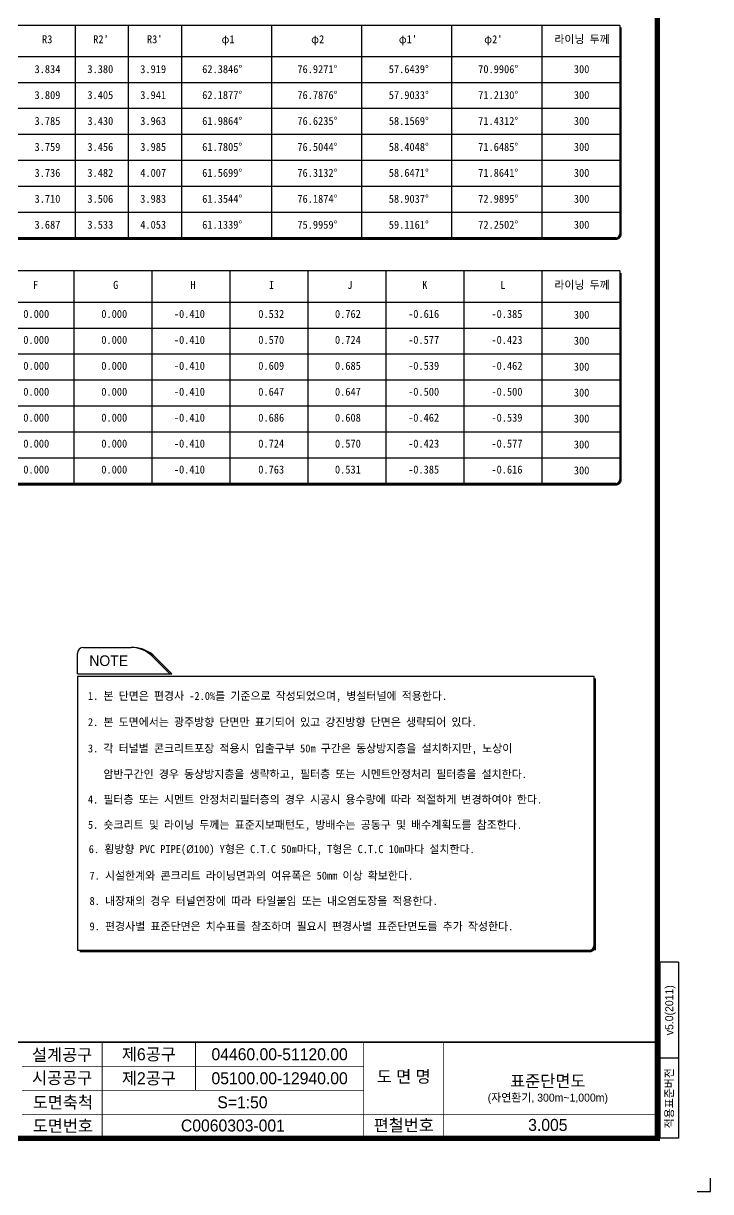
# Model space of a CAD drawing. Header units: millimetres. Extents: x -69382 to 174843, y -46375 to 101648.
# Drawn here: x 68567 to 81443, y -20550 to 1349 of the extents above; entities that cross this region are included whole.
import ezdxf
from ezdxf.enums import TextEntityAlignment as Align

# ---------------------------------------------------------------- set-up
doc = ezdxf.new("R2010")
doc.units = ezdxf.units.MM
doc.header["$LTSCALE"] = 1000
for name, color, linetype in [('CS-LEAT', 3, 'Continuous'), ('CS-NOTE', 3, 'Continuous'), ('CS-TABL-LIN1', 4, 'Continuous'), ('CS-TABL-LIN2', 1, 'Continuous'), ('CS-TABL-TEX2', 3, 'Continuous'), ('CX-BORD', 3, 'Continuous'), ('CX-BORD-LIN1', 4, 'Continuous'), ('CX-BORD-LIN2', 3, 'Continuous'), ('CX-BORD-TEX2', 7, 'Continuous'), ('CX-BORD-TEX3', 6, 'Continuous'), ('CX-MISC', 2, 'Continuous'), ('CZ-TEX1', 6, 'Continuous')]:
    doc.layers.add(name, color=color, linetype=linetype)
doc.styles.add('TB_TEXT', font='Dotum.ttf')
doc.styles.add('TB_WBTXT', font='Dotum.ttf')
doc.styles.add('TB_WMTXT', font='Dotum.ttf')
doc.styles.add('WGTXT', font='DotumChe.ttf')

# ---------------------------------------------------------------- blocks, each defined once
blk = doc.blocks.new('CXBLKA1-KECH-한국도로공사')
at = {"layer": 'CX-BORD-LIN1', "const_width": 2}
blk.add_lwpolyline([(821, 20), (25, 20), (25, 574), (821, 574)], close=True, dxfattribs=at)
at = {"layer": 'CX-BORD-LIN1'}
for points, const_width in [([(821, 56), (25, 56)], 0.6), ([(711, 20), (711, 56)], 0.3), ([(711, 20), (711, 56)], 0.3)]:
    blk.add_lwpolyline(points, dxfattribs=dict(at, const_width=const_width))
at = {"layer": 'CX-BORD-LIN2'}
for p, q in [((822, 86.03), (822, 20)), ((829, 86.03), (822, 86.03)), ((829, 86.03), (829, 20)), ((829, 50), (821, 50)), ((829, 20), (822, 20))]:
    blk.add_line(p, q, dxfattribs=at)
at = {"layer": 'CX-BORD-LIN2', "const_width": 0.3}
for points in [[(613, 20), (613, 56)], [(613, 20), (613, 56)], [(648, 38), (648, 56)], [(741, 20), (741, 56)], [(711, 47), (583, 47)], [(711, 38), (583, 38)], [(821, 29), (583, 29)]]:
    blk.add_lwpolyline(points, dxfattribs=at)
at = {"layer": 'CX-MISC'}
blk.add_lwpolyline([(836, 0), (841, 0), (841, 5)], dxfattribs=at)
at = {"layer": 'CX-BORD-LIN1', "style": 'TB_TEXT'}
for tag, height, p in [('TR_RNUM5', 3, (310.11, 52.64)), ('TR_RDAT5', 3.5, (342.5, 53)), ('TR_DGN5', 3.5, (476.12, 53)), ('TR_CHK5', 3.5, (516.12, 53)), ('TR_APP5', 3.5, (556.12, 53)), ('TR_RDAT4', 3.5, (342.5, 47)), ('TR_DGN4', 3.5, (476.12, 47)), ('TR_CHK4', 3.5, (516.12, 47)), ('TR_APP4', 3.5, (556.12, 47)), ('TR_RNUM4', 3, (310.11, 46.64)), ('TR_RNUM3', 3, (310.11, 40.64)), ('TR_RDAT3', 3.5, (342.5, 41)), ('TR_DGN3', 3.5, (476.12, 41)), ('TR_CHK3', 3.5, (516.12, 41)), ('TR_APP3', 3.5, (556.12, 41)), ('TR_RNUM2', 3, (310.11, 34.64)), ('TR_RDAT2', 3.5, (342.5, 35)), ('TR_DGN2', 3.5, (476.12, 35)), ('TR_CHK2', 3.5, (516.12, 35)), ('TR_APP2', 3.5, (556.12, 35)), ('TR_RDAT1', 3.5, (342.5, 29)), ('TR_DGN1', 3.5, (476.12, 29)), ('TR_CHK1', 3.5, (516.12, 29)), ('TR_APP1', 3.5, (556.12, 29)), ('TR_RNUM1', 3, (310.11, 28.64))]:
    blk.add_attdef(tag, text='', height=height, dxfattribs=at).set_placement(p, align=Align.MIDDLE_CENTER)
for tag, p in [('TR_RCON5', (367.3, 53)), ('TR_RCON4', (367.3, 47)), ('TR_RCON3', (367.3, 41)), ('TR_RCON2', (367.3, 35)), ('TR_RCON1', (367.3, 29))]:
    blk.add_attdef(tag, text='', height=3.5, dxfattribs=at).set_placement(p, align=Align.MIDDLE_LEFT)
at = {"layer": 'CX-BORD-LIN2', "style": 'TB_TEXT'}
blk.add_text('적용표준버전', height=3, rotation=90, dxfattribs=at).set_placement((825.5, 35), align=Align.MIDDLE_CENTER)
blk.add_attdef('TD_VERSION', text='', height=3, rotation=90, dxfattribs=at).set_placement((825.5, 68.01), align=Align.MIDDLE_CENTER)
at = {"layer": 'CX-BORD-TEX2', "style": 'TB_WMTXT'}
for tag, height, p in [('TB_CNAME', 5, (40.34, 551.83)), ('TB_CSCOP', 4, (41.63, 543.83))]:
    blk.add_attdef(tag, text='', height=height, dxfattribs=at).set_placement(p, align=Align.BOTTOM_LEFT)
at = {"layer": 'CX-BORD-TEX2', "style": 'TB_WBTXT'}
for tag, height, p in [('TB_MTITIL', 10, (423, 553.33)), ('TB_STITL', 7, (423, 538.33))]:
    blk.add_attdef(tag, text='', height=height, dxfattribs=at).set_placement(p, align=Align.MIDDLE_CENTER)
at = {"layer": 'CX-BORD-TEX3', "style": 'TB_TEXT'}
for s, p in [('설계공구', (598, 51.36)), ('시공공구', (598, 42.69)), ('도 면 명', (726, 43.19)), ('도면축척', (598.29, 33.51)), ('도면번호', (598.29, 24.79)), ('편철번호', (726, 25))]:
    blk.add_text(s, height=4.5, dxfattribs=at).set_placement(p, align=Align.MIDDLE)
for tag, height, p in [('TD_LNDST', 4.5, (240, 51.5)), ('TD_DSECT', 4.5, (630.5, 51.5)), ('TD_DDIST', 4.5, (679.5, 51.5)), ('TD_DNAME_TOP', 4.5, (780, 47.96)), ('TD_DCOMP', 4.5, (240, 42.59)), ('TD_CSECT', 4.5, (630.5, 42.5)), ('TD_CDIST', 4.5, (679.5, 42.5)), ('TD_DNAME_MAIN', 4.5, (780, 41.47)), ('TD_CCOMP', 4.5, (240, 33.59)), ('TD_HSCAL', 4.5, (637.5, 33.5)), ('TD_VSCAL', 4.5, (686.5, 33.5)), ('TD_CNAME', 5, (90, 27.6)), ('TD_FIELD', 4.5, (205, 25.13)), ('TD_CSTEP', 4.5, (275.74, 25.13)), ('TD_DWGCODE', 4.5, (662, 24.79)), ('TD_DWGNO', 4.5, (780, 25))]:
    blk.add_attdef(tag, text='', height=height, dxfattribs=at).set_placement(p, align=Align.MIDDLE_CENTER)
at = {"layer": 'CX-BORD-TEX3', "style": 'TB_TEXT', "width": 0.9}
blk.add_attdef('TD_DNAME_BOT', text='', height=3, dxfattribs=at).set_placement((780, 35.25), align=Align.MIDDLE_CENTER)

msp = doc.modelspace()

# ---------------------------------------------------------------- hatches: boundary and pattern name
at = {"layer": 'CS-TABL-LIN1'}
msp.add_hatch(color=256, dxfattribs=at).paths.add_polyline_path([(70996.6665, -10492.1806, 0.1814116597), (70588.3124, -10350.5347, -0.1989123674), (70977.2211, -10511.626), (71311.1298, -10845.5347), (71350.0207, -10845.5347)])

# ---------------------------------------------------------------- linework, layer by layer
for p, q in [((79740.042, 1311.579), (60012.1464, 1311.579)), ((79740.042, 1311.579), (79740.042, -2599.5321)), ((60012.1464, 728.2457), (79740.042, 728.2457)), ((79665.042, -2674.5321), (60012.1464, -2674.5321)), ((79740.042, -3293.0566), (60012.1464, -3293.0566)), ((79740.042, -3293.0566), (79740.042, -7204.1677)), ((60012.1464, -3876.3899), (79740.042, -3876.3899)), ((79665.042, -7279.1677), (60012.1464, -7279.1677)), ((69580.9623, -10845.5347), (69580.9623, -10460.5347)), ((69690.9623, -10350.5347), (70588.3124, -10350.5347)), ((70996.6665, -10492.1806), (71350.0207, -10845.5347)), ((70977.2211, -10511.626), (71311.1298, -10845.5347)), ((69580.9623, -10845.5347), (71350.0207, -10845.5347)), ((69580.9623, -10889.5347), (79254.6559, -10889.5347)), ((69580.9623, -10889.5347), (69580.9623, -16025.6077)), ((79254.6559, -10889.5347, 0), (79254.6559, -16025.6077, 0)), ((69580.9623, -16025.6077, 0), (79174.6559, -16025.6077, 0))]:
    msp.add_line(p, q, dxfattribs=at)
at = {"layer": 'CS-TABL-LIN1', "const_width": 37.5}
for points in [[(79758.792, 1274.079), (79758.792, -2599.5321)], [(79665.042, -2693.2821), (60049.6464, -2693.2821)], [(79758.792, -3330.5566), (79758.792, -7204.1677)], [(79665.042, -7297.9177), (60049.6464, -7297.9177)]]:
    msp.add_lwpolyline(points, dxfattribs=at)
for points in [[(79665.042, -2693.2821, 0.4142135624), (79758.792, -2599.5321)], [(79665.042, -7297.9177, 0.4142135624), (79758.792, -7204.1677)]]:
    msp.add_lwpolyline(points, format="xyb", dxfattribs=at)
at = {"layer": 'CS-TABL-LIN1', "const_width": 40, "elevation": 0}
for points in [[(79274.6559, -16025.6077), (79274.6559, -10929.5347)], [(69620.9623, -16045.6077), (79174.6559, -16045.6077)]]:
    msp.add_lwpolyline(points, dxfattribs=at)
msp.add_lwpolyline([(79174.6559, -16045.6077, 0.4142135624), (79274.6559, -15945.6077)], format="xyb", dxfattribs=at)
at = {"layer": 'CS-TABL-LIN1'}
for centre, radius, start, end in [((79665.042, -2599.5321), 75, 270, 0), ((79665.042, -7204.1677), 75, 270, 0), ((69690.9623, -10460.5347), 110, 90, 180), ((70603.714, -10965.5828), 615.2409, 50.30527463, 91.43446743), ((70588.3124, -10900.5347), 550, 45, 90), ((79174.6559, -15945.6077, 0), 80, 270, 0)]:
    msp.add_arc(centre, radius, start, end, dxfattribs=at)
at = {"layer": 'CS-TABL-LIN2'}
for p, q in [((69539.2023, 1311.579), (69539.2023, -2674.5321)), ((70532.3273, 1311.579), (70532.3273, -2674.5321)), ((71528.6984, 1311.579), (71528.6984, -2674.5321)), ((73216.1984, 1311.579), (73216.1984, -2674.5321)), ((74903.6984, 1311.579), (74903.6984, -2674.5321)), ((76591.1984, 1311.579), (76591.1984, -2674.5321)), ((78278.6984, 1311.579), (78278.6984, -2674.5321)), ((60012.1464, 242.1346), (79740.042, 242.1346)), ((60012.1464, -243.9765), (79740.042, -243.9765)), ((60012.1464, -730.0877), (79740.042, -730.0877)), ((60012.1464, -1216.1988), (79740.042, -1216.1988)), ((60012.1464, -1702.3099), (79740.042, -1702.3099)), ((60012.1464, -2188.421), (79740.042, -2188.421)), ((69510.0631, -3293.0566), (69510.0631, -7279.1677)), ((70971.5214, -3293.0566), (70971.5214, -7279.1677)), ((72432.9798, -3293.0566), (72432.9798, -7279.1677)), ((73894.4381, -3293.0566), (73894.4381, -7279.1677)), ((75355.8964, -3293.0566), (75355.8964, -7279.1677)), ((76817.3548, -3293.0566), (76817.3548, -7279.1677)), ((78278.6984, -3293.0566), (78278.6984, -7279.1677)), ((60012.1464, -4362.501), (79740.042, -4362.501)), ((60012.1464, -4848.6122), (79740.042, -4848.6122)), ((60012.1464, -5334.7233), (79740.042, -5334.7233)), ((60012.1464, -5820.8344), (79740.042, -5820.8344)), ((60012.1464, -6306.9455), (79740.042, -6306.9455)), ((60012.1464, -6793.0566), (79740.042, -6793.0566))]:
    msp.add_line(p, q, dxfattribs=at)

# ---------------------------------------------------------------- block references
at = {"layer": 'CX-BORD'}
ref = msp.add_blockref('CXBLKA1-KECH-한국도로공사', (39392.8557, -20550.1404), dxfattribs=dict(at, xscale=50, yscale=50, zscale=50))
ref.add_attrib('TD_DDIST', '04460.00-51120.00', dxfattribs={"layer": 'CX-BORD-TEX3', "height": 225, "style": 'TB_TEXT'}).set_placement((73367.8557, -17975.1404), align=Align.MIDDLE_CENTER)
ref.add_attrib('TD_DSECT', '제6공구', dxfattribs={"layer": 'CX-BORD-TEX3', "height": 225, "style": 'TB_TEXT'}).set_placement((70917.8557, -17975.1404), align=Align.MIDDLE_CENTER)
ref.add_attrib('TD_VERSION', 'v5.0(2011)', dxfattribs={"layer": 'CX-BORD-LIN2', "height": 150, "rotation": 90, "style": 'TB_TEXT'}).set_placement((80667.8557, -17149.3955), align=Align.MIDDLE_CENTER)
ref.add_attrib('TD_DWGCODE', 'C0060303-001', dxfattribs={"layer": 'CX-BORD-TEX3', "height": 225, "style": 'TB_TEXT'}).set_placement((72492.8557, -19310.6002), align=Align.MIDDLE_CENTER)
ref.add_attrib('TD_DWGNO', '3.005', dxfattribs={"layer": 'CX-BORD-TEX3', "height": 225, "style": 'TB_TEXT'}).set_placement((78392.8557, -19300.0568), align=Align.MIDDLE_CENTER)
ref.add_attrib('TD_HSCAL', 'S=1:50', dxfattribs={"layer": 'CX-BORD-TEX3', "height": 225, "style": 'TB_TEXT'}).set_placement((72671.2883, -18875.1404), align=Align.MIDDLE_CENTER)
ref.add_attrib('TD_CDIST', '05100.00-12940.00', dxfattribs={"layer": 'CX-BORD-TEX3', "height": 225, "style": 'TB_TEXT'}).set_placement((73367.8557, -18425.1404), align=Align.MIDDLE_CENTER)
ref.add_attrib('TD_CSECT', '제2공구', dxfattribs={"layer": 'CX-BORD-TEX3', "height": 225, "style": 'TB_TEXT'}).set_placement((70917.8557, -18425.1404), align=Align.MIDDLE_CENTER)
ref.add_attrib('TD_DNAME_BOT', '(자연환기, 300m~1,000m)', dxfattribs={"layer": 'CX-BORD-TEX3', "height": 150, "style": 'TB_TEXT'}).set_placement((78392.8557, -18787.6933), align=Align.MIDDLE_CENTER)
ref.add_attrib('TD_DNAME_MAIN', '표준단면도', dxfattribs={"layer": 'CX-BORD-TEX3', "height": 225, "style": 'TB_TEXT'}).set_placement((78392.8557, -18476.4856), align=Align.MIDDLE_CENTER)

# ---------------------------------------------------------------- texts
at = {"layer": 'CS-LEAT', "color": 6, "style": 'WGTXT'}
for s, p in [('3.834', (68775.894, 416.0761)), ('3.919', (70756.7318, 416.0761)), ('76.9271°', (73700.6417, 416.0761)), ('57.6439°', (75412.982, 416.0761)), ('70.9906°', (77088.0612, 416.0761)), ('3.809', (68775.894, -70.035)), ('3.941', (70756.7318, -70.035)), ('76.7876°', (73700.6417, -70.035)), ('57.9033°', (75412.982, -70.035)), ('71.2130°', (77088.0612, -70.035)), ('3.785', (68775.894, -556.1461)), ('3.963', (70756.7318, -556.1461)), ('76.6235°', (73700.6417, -556.1461)), ('58.1569°', (75412.982, -556.1461)), ('71.4312°', (77088.0612, -556.1461)), ('3.759', (68775.894, -1042.2572)), ('3.985', (70756.7318, -1042.2572)), ('76.5044°', (73700.6417, -1042.2572)), ('58.4048°', (75412.982, -1042.2572)), ('71.6485°', (77088.0612, -1042.2572)), ('3.482', (69766.3129, -1528.3683)), ('4.007', (70756.7318, -1528.3683)), ('76.3132°', (73700.6417, -1528.3683)), ('58.6471°', (75412.982, -1528.3683)), ('71.8641°', (77088.0612, -1528.3683)), ('3.687', (68775.894, -2500.5905)), ('4.053', (70756.7318, -2500.5905)), ('75.9959°', (73700.6417, -2500.5905)), ('59.1161°', (75412.982, -2500.5905)), ('72.2502°', (77088.0612, -2500.5905))]:
    msp.add_text(s, height=150, dxfattribs=at).set_placement(p)
at = {"layer": 'CS-LEAT', "color": 1, "style": 'WGTXT'}
for s, p in [('3.380', (69766.3129, 416.0761)), ('3.405', (69766.3129, -70.035)), ('3.430', (69766.3129, -556.1461)), ('3.456', (69766.3129, -1042.2572)), ('3.533', (69766.3129, -2500.5905)), ('0.762', (74404.8083, -4172.8334)), ('0.685', (74404.8083, -5145.0556)), ('0.608', (74404.8083, -6117.2778)), ('0.531', (74404.8083, -7089.5001))]:
    msp.add_text(s, height=150, dxfattribs=at).set_placement(p)
at = {"layer": 'CS-LEAT', "style": 'WGTXT'}
for s, p in [('62.3846°', (71917.5827, 416.0761)), ('300', (78880.369, 416.0761)), ('62.1877°', (71917.5827, -70.035)), ('300', (78880.369, -70.035)), ('61.9864°', (71917.5827, -556.1461)), ('300', (78880.369, -556.1461)), ('61.7805°', (71917.5827, -1042.2572)), ('300', (78880.369, -1042.2572)), ('3.736', (68775.894, -1528.3683)), ('61.5699°', (71917.5827, -1528.3683)), ('300', (78880.369, -1528.3683)), ('3.710', (68775.894, -2014.4794)), ('3.506', (69766.3129, -2014.4794)), ('3.983', (70756.7318, -2014.4794)), ('61.3544°', (71917.5827, -2014.4794)), ('76.1874°', (73700.6417, -2014.4794)), ('58.9037°', (75412.982, -2014.4794)), ('72.9895°', (77088.0612, -2014.4794)), ('300', (78880.369, -2014.4794)), ('61.1339°', (71917.5827, -2500.5905)), ('300', (78880.369, -2500.5905)), ('0.000', (68566.1306, -4172.8334)), ('0.000', (70027.5904, -4172.8334)), ('-0.410', (71386.4861, -4172.8334)), ('0.532', (72968.1582, -4172.8334)), ('-0.616', (75775.0851, -4172.8334)), ('-0.385', (77336.0034, -4172.8334)), ('300', (78880.369, -4188.5595)), ('0.000', (68566.1306, -4658.9445)), ('0.000', (70027.5904, -4658.9445)), ('-0.410', (71386.4861, -4658.9445)), ('0.570', (72968.1582, -4658.9445)), ('0.724', (74404.8083, -4658.9445)), ('-0.577', (75775.0851, -4658.9445)), ('-0.423', (77336.0034, -4658.9445)), ('300', (78880.369, -4674.6706)), ('0.000', (68566.1306, -5145.0556)), ('0.000', (70027.5904, -5145.0556)), ('-0.410', (71386.4861, -5145.0556)), ('0.609', (72968.1582, -5145.0556)), ('-0.539', (75775.0851, -5145.0556)), ('-0.462', (77336.0034, -5145.0556)), ('300', (78880.369, -5160.7817)), ('0.000', (68566.1306, -5631.1667)), ('0.000', (70027.5904, -5631.1667)), ('-0.410', (71386.4861, -5631.1667)), ('0.647', (72968.1582, -5631.1667)), ('0.647', (74404.8083, -5631.1667)), ('-0.500', (75775.0851, -5631.1667)), ('-0.500', (77336.0034, -5631.1667)), ('300', (78880.369, -5646.8928)), ('0.000', (68566.1306, -6117.2778)), ('0.000', (70027.5904, -6117.2778)), ('-0.410', (71386.4861, -6117.2778)), ('0.686', (72968.1582, -6117.2778)), ('-0.462', (75775.0851, -6117.2778)), ('-0.539', (77336.0034, -6117.2778)), ('300', (78880.369, -6133.0039)), ('0.000', (68566.1306, -6603.389)), ('0.000', (70027.5904, -6603.389)), ('-0.410', (71386.4861, -6603.389)), ('0.724', (72968.1582, -6603.389)), ('0.570', (74404.8083, -6603.389)), ('-0.423', (75775.0851, -6603.389)), ('-0.577', (77336.0034, -6603.389)), ('300', (78880.369, -6619.115)), ('0.000', (68566.1306, -7089.5001)), ('0.000', (70027.5904, -7089.5001)), ('-0.410', (71386.4861, -7089.5001)), ('0.763', (72968.1582, -7089.5001)), ('-0.385', (75775.0851, -7089.5001)), ('-0.616', (77336.0034, -7089.5001)), ('300', (78880.369, -7105.2262)), ('6. 횡방향 PVC PIPE(Ø100) Y형은 C.T.C 50m마다, T형은 C.T.C 10m마다 설치한다.', (69791.5891, -14204.8888))]:
    msp.add_text(s, height=150, dxfattribs=at).set_placement(p)
at = {"layer": 'CS-NOTE', "style": 'WGTXT'}
for s, p in [('1. 본 단면은 편경사 -2.0%%%를 기준으로 작성되었으며, 병설터널에 적용한다.', (69776.1876, -11333.5661)), ('2. 본 도면에서는 광주방향 단면만 표기되어 있고 강진방향 단면은 생략되어 있다.', (69776.1876, -11823.7703)), ('3. 각 터널별 콘크리트포장 적용시 입출구부 50m 구간은 동상방지층을 설치하지만, 노상이 ', (69776.1876, -12316.9911)), ('   암반구간인 경우 동상방지층을 생략하고, 필터층 또는 시멘트안정처리 필터층을 설치한다.', (69776.1876, -12798.6235)), ('4. 필터층 또는 시멘트 안정처리필터층의 경우 시공시 용수량에 따라 적절하게 변경하여야 한다.', (69776.1876, -13273.6235)), ('5. 숏크리트 및 라이닝 두께는 표준지보패턴도, 방배수는 공동구 및 배수계획도를 참조한다.', (69776.1876, -13748.6235)), ('7. 시설한계와 콘크리트 라이닝면과의 여유폭은 50mm 이상 확보한다.', (69806.5582, -14701.9961)), ('8. 내장재의 경우 터널연장에 따라 타일붙임 또는 내오염도장을 적용한다.', (69806.5582, -15176.9961)), ('9. 편경사별 표준단면은 치수표를 참조하며 필요시 편경사별 표준단면도를 추가 작성한다.', (69806.5582, -15651.9961))]:
    msp.add_text(s, height=150, dxfattribs=at).set_placement(p)
at = {"layer": 'CS-TABL-TEX2', "color": 6, "style": 'WGTXT'}
for s, p in [('R3', (69013.8556, 975.9187)), ("R2'", (70020.6566, 975.9187)), ("R3'", (71027.4576, 975.9187)), ('φ1', (72402.5099, 975.9187)), ('φ2', (74081.579, 975.9187)), ("φ1'", (75772.4225, 975.9187)), ("φ2'", (77372.0464, 975.9187)), ('라이닝 두께', (79033.9152, 975.9187)), ('F', (68796.4525, -3628.717)), ('G', (70296.5885, -3628.717)), ('H', (71743.2084, -3628.717)), ('I', (73216.5862, -3628.717)), ('J', (74682.6666, -3628.717)), ('K', (76087.2573, -3628.717)), ('L', (77551.986, -3628.717)), ('라이닝 두께', (79033.9152, -3628.717))]:
    msp.add_text(s, height=150, dxfattribs=at).set_placement(p, align=Align.CENTER)
at = {"layer": 'CZ-TEX1', "style": 'TB_WMTXT'}
msp.add_text('NOTE', height=200, dxfattribs=at).set_placement((70165.0496, -10598.0347), align=Align.MIDDLE_CENTER)

doc.saveas('drawing.dxf')
